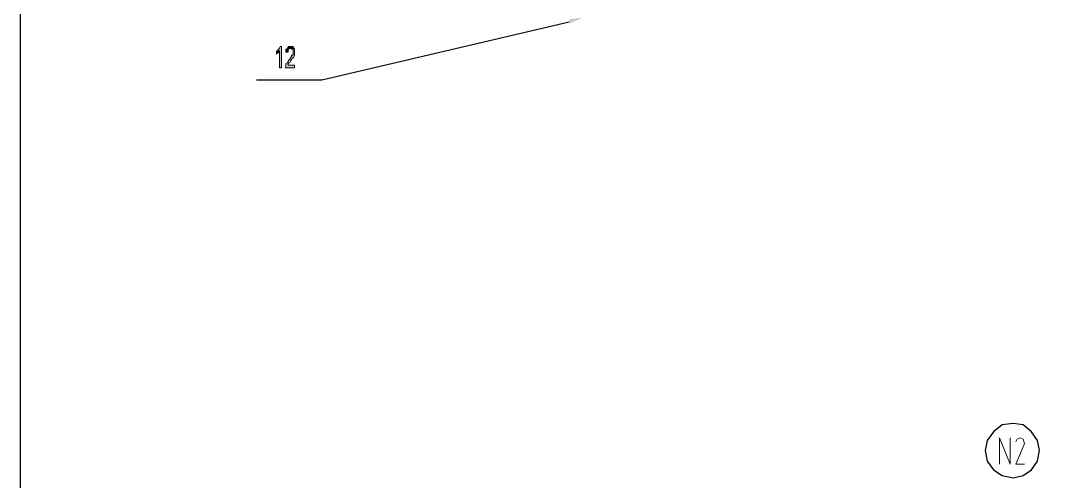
# Model space of a CAD drawing. Header units: millimetres. Extents: x 20 to 821, y 1 to 1134.
# Drawn here: x 20.2 to 278.9, y 622.8 to 738.5 of the extents above; entities that cross this region are included whole.
import ezdxf

# ---------------------------------------------------------------- set-up
doc = ezdxf.new("R2010")
doc.units = ezdxf.units.MM
doc.layers.add('1', color=7, linetype='Continuous')

msp = doc.modelspace()

# ---------------------------------------------------------------- hatches: boundary and pattern name
h = msp.add_hatch(color=1)
h.dxf.hatch_style = 2
h.paths.add_polyline_path([(157.86, 738.861732), (161.28, 739.221732), (158.04, 737.781732)])
h = msp.add_hatch(color=0)
h.dxf.hatch_style = 2
h.paths.add_polyline_path([(84.6, 730.941732), (84.42, 730.761732), (84.42, 730.041732), (84.42, 730.221732), (84.6, 730.221732), (84.96, 730.581732), (85.14, 730.761732), (85.14, 730.941732)])
h = msp.add_hatch(color=0)
h.dxf.hatch_style = 2
h.paths.add_polyline_path([(85.68, 732.021732), (85.32, 732.021732), (85.14, 731.661732), (85.14, 731.481732), (84.96, 731.481732), (84.96, 731.301732), (84.6, 730.941732), (85.14, 730.941732), (85.14, 726.621732), (85.68, 726.621732)])
h = msp.add_hatch(color=0)
h.dxf.hatch_style = 2
h.paths.add_polyline_path([(88.74, 731.481732), (88.02, 731.481732), (88.2, 731.481732), (88.2, 731.301732), (88.56, 731.301732), (88.56, 729.861732), (88.2, 729.861732), (88.2, 729.501732), (88.02, 729.321732), (88.02, 729.141732), (87.84, 729.141732), (87.84, 728.781732), (87.48, 728.601732), (87.3, 728.421732), (87.3, 728.061732), (87.12, 728.061732), (87.12, 727.881732), (86.76, 727.701732), (86.76, 726.981732), (86.58, 726.621732), (88.92, 726.621732), (88.92, 727.341732), (87.3, 727.341732), (87.3, 727.701732), (87.48, 727.701732), (87.48, 727.881732), (87.84, 728.061732), (88.02, 728.421732), (88.02, 728.601732), (88.2, 728.601732), (88.2, 728.781732), (88.56, 729.141732), (88.74, 729.321732), (88.74, 729.501732), (88.92, 729.861732), (88.92, 731.481732)])
h = msp.add_hatch(color=0)
h.dxf.hatch_style = 2
h.paths.add_polyline_path([(88.02, 732.021732), (87.3, 732.021732), (87.3, 731.661732), (87.12, 731.661732), (87.12, 731.481732), (86.76, 731.301732), (86.76, 730.581732), (87.3, 730.581732), (87.3, 731.301732), (87.48, 731.301732), (87.48, 731.481732), (88.74, 731.481732), (88.74, 731.661732), (88.56, 731.661732), (88.56, 732.021732)])

# ---------------------------------------------------------------- linework, layer by layer
at = {"layer": '1', "color": 0, "lineweight": 25}
msp.add_lwpolyline([(20.16, 1133.601732), (821.16, 1133.601732), (821.16, 0.501732), (20.16, 0.501732), (20.16, 1133.601732)], dxfattribs=at)
at = {"layer": '1', "color": 1, "lineweight": 25}
for points in [[(157.86, 738.141732), (95.76, 723.561732), (79.38, 723.561732)], [(275.94, 630.501732), (275.4, 633.021732), (273.96, 635.181732), (271.8, 636.981732), (269.28, 637.341732), (266.58, 636.981732), (264.42, 635.181732), (262.8, 633.021732), (262.26, 630.501732), (262.8, 627.801732), (264.42, 625.641732), (266.58, 624.201732), (269.28, 623.661732), (271.8, 624.201732), (273.96, 625.641732), (275.4, 627.801732), (275.94, 630.501732)]]:
    msp.add_lwpolyline(points, dxfattribs=at)
at = {"layer": '1', "color": 0, "lineweight": 5}
for points in [[(84.6, 730.941732), (84.42, 730.761732), (84.42, 730.041732), (84.42, 730.221732), (84.6, 730.221732), (84.96, 730.581732), (85.14, 730.761732), (85.14, 730.941732), (84.6, 730.941732)], [(85.68, 732.021732), (85.32, 732.021732), (85.14, 731.661732), (85.14, 731.481732), (84.96, 731.481732), (84.96, 731.301732), (84.6, 730.941732), (85.14, 730.941732), (85.14, 726.621732), (85.68, 726.621732), (85.68, 732.021732)], [(88.74, 731.481732), (88.02, 731.481732), (88.2, 731.481732), (88.2, 731.301732), (88.56, 731.301732), (88.56, 729.861732), (88.2, 729.861732), (88.2, 729.501732), (88.02, 729.321732), (88.02, 729.141732), (87.84, 729.141732), (87.84, 728.781732), (87.48, 728.601732), (87.3, 728.421732), (87.3, 728.061732), (87.12, 728.061732), (87.12, 727.881732), (86.76, 727.701732), (86.76, 726.981732), (86.58, 726.621732), (88.92, 726.621732), (88.92, 727.341732), (87.3, 727.341732), (87.3, 727.701732), (87.48, 727.701732), (87.48, 727.881732), (87.84, 728.061732), (88.02, 728.421732), (88.02, 728.601732), (88.2, 728.601732), (88.2, 728.781732), (88.56, 729.141732), (88.74, 729.321732), (88.74, 729.501732), (88.92, 729.861732), (88.92, 731.481732), (88.74, 731.481732)], [(88.02, 732.021732), (87.3, 732.021732), (87.3, 731.661732), (87.12, 731.661732), (87.12, 731.481732), (86.76, 731.301732), (86.76, 730.581732), (87.3, 730.581732), (87.3, 731.301732), (87.48, 731.301732), (87.48, 731.481732), (87.48, 731.481732), (88.74, 731.481732), (88.74, 731.661732), (88.56, 731.661732), (88.56, 732.021732), (88.02, 732.021732)]]:
    msp.add_lwpolyline(points, dxfattribs=at)
at = {"layer": '1', "color": 0, "lineweight": 9}
for points in [[(265.86, 627.081732), (265.86, 633.741732), (268.56, 627.081732), (268.56, 633.741732)], [(271.08, 633.741732), (270.36, 633.381732), (270, 632.661732)], [(271.8, 631.401732), (270, 627.081732), (272.16, 627.081732)], [(271.8, 631.401732), (272.16, 632.301732), (271.8, 633.381732), (271.08, 633.741732)]]:
    msp.add_lwpolyline(points, dxfattribs=at)

doc.saveas('drawing.dxf')
